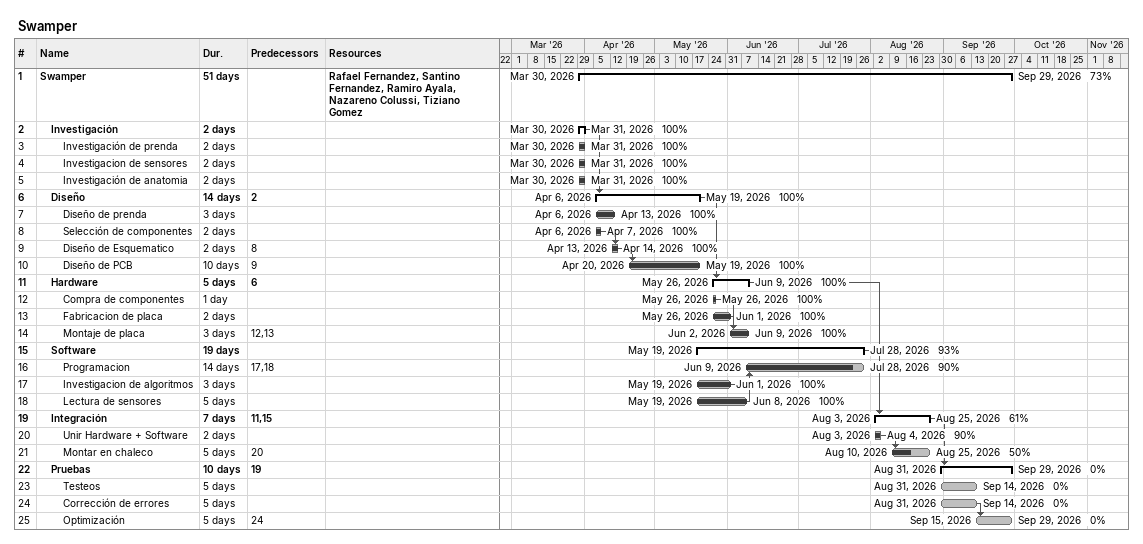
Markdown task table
Swamper

| ID | Level | Task | Duration | Start | Finish | Predecessors | Resources | % complete |
|---|---|---|---|---|---|---|---|---|
| 1 | 1 | **Swamper** | 51d | 2026-03-30 | 2026-09-29 |  | Rafael Fernandez, Santino Fernandez, Ramiro Ayala, Nazareno Colussi, Tiziano Gomez | 73 |
| 2 | 2 | **Investigación** | 2d | 2026-03-30 | 2026-03-31 |  |  | 100 |
| 3 | 3 | Investigación de prenda | 2d | 2026-03-30 | 2026-03-31 |  |  | 100 |
| 4 | 3 | Investigacion de sensores | 2d | 2026-03-30 | 2026-03-31 |  |  | 100 |
| 5 | 3 | Investigación de anatomia | 2d | 2026-03-30 | 2026-03-31 |  |  | 100 |
| 6 | 2 | **Diseño** | 14d | 2026-04-06 | 2026-05-19 | 2 |  | 100 |
| 7 | 3 | Diseño de prenda | 3d | 2026-04-06 | 2026-04-13 |  |  | 100 |
| 8 | 3 | Selección de componentes | 2d | 2026-04-06 | 2026-04-07 |  |  | 100 |
| 9 | 3 | Diseño de Esquematico | 2d | 2026-04-13 | 2026-04-14 | 8 |  | 100 |
| 10 | 3 | Diseño de PCB | 10d | 2026-04-20 | 2026-05-19 | 9 |  | 100 |
| 11 | 2 | **Hardware** | 5d | 2026-05-26 | 2026-06-09 | 6 |  | 100 |
| 12 | 3 | Compra de componentes | 1d | 2026-05-26 | 2026-05-26 |  |  | 100 |
| 13 | 3 | Fabricacion de placa | 2d | 2026-05-26 | 2026-06-01 |  |  | 100 |
| 14 | 3 | Montaje de placa | 3d | 2026-06-02 | 2026-06-09 | 12, 13 |  | 100 |
| 15 | 2 | **Software** | 19d | 2026-05-19 | 2026-07-28 |  |  | 93 |
| 16 | 3 | Programacion | 14d | 2026-06-09 | 2026-07-28 | 17, 18 |  | 90 |
| 17 | 3 | Investigacion de algoritmos | 3d | 2026-05-19 | 2026-06-01 |  |  | 100 |
| 18 | 3 | Lectura de sensores | 5d | 2026-05-19 | 2026-06-08 |  |  | 100 |
| 19 | 2 | **Integración** | 7d | 2026-08-03 | 2026-08-25 | 11, 15 |  | 61 |
| 20 | 3 | Unir Hardware + Software | 2d | 2026-08-03 | 2026-08-04 |  |  | 90 |
| 21 | 3 | Montar en chaleco | 5d | 2026-08-10 | 2026-08-25 | 20 |  | 50 |
| 22 | 2 | **Pruebas** | 10d | 2026-08-31 | 2026-09-29 | 19 |  | 0 |
| 23 | 3 | Testeos | 5d | 2026-08-31 | 2026-09-14 |  |  | 0 |
| 24 | 3 | Corrección de errores | 5d | 2026-08-31 | 2026-09-14 |  |  | 0 |
| 25 | 3 | Optimización | 5d | 2026-09-15 | 2026-09-29 | 24 |  | 0 |
